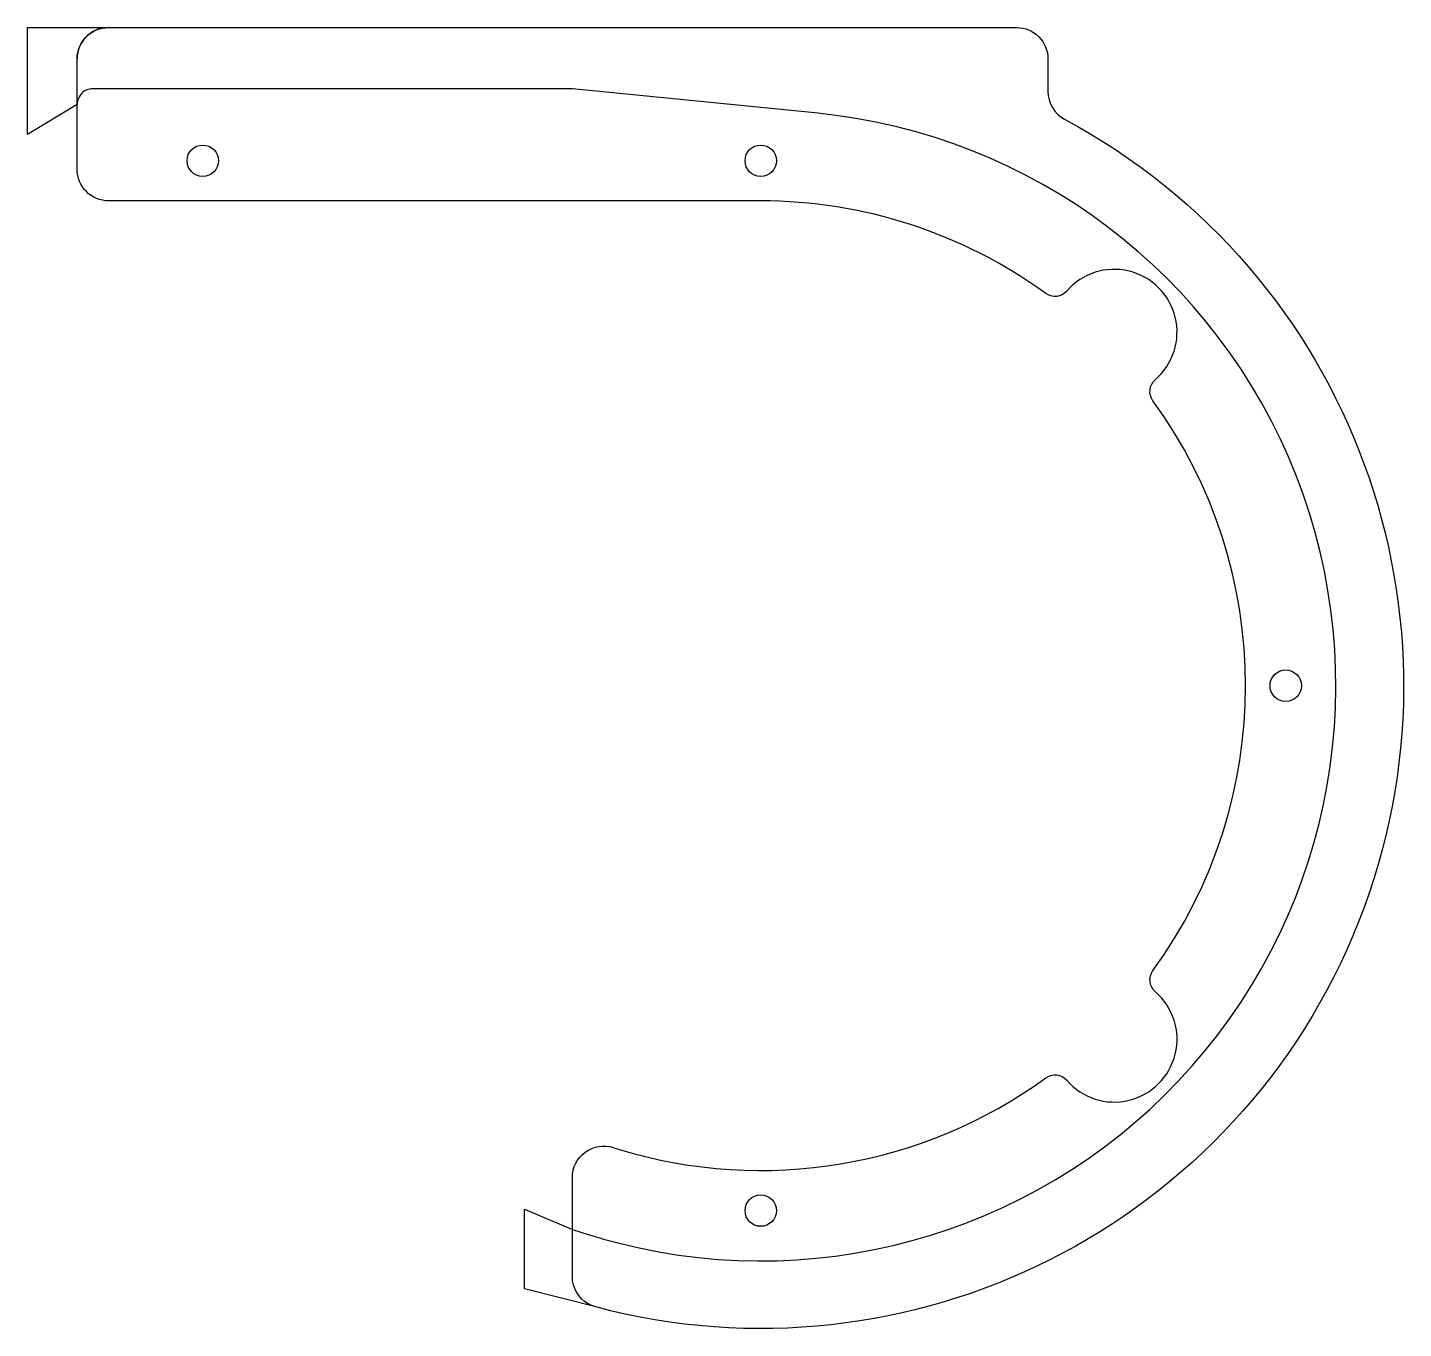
# Model space of a CAD drawing. Extents: x 91 to 369, y 34 to 297.
import ezdxf

# ---------------------------------------------------------------- set-up
doc = ezdxf.new("R2010")
doc.units = 0
doc.layers.get('0').update_dxf_attribs({"linetype": 'CONTINUOUS'})
doc.layers.add('VISIBLE__ISO_', color=7, linetype='CONTINUOUS')

msp = doc.modelspace()

# ---------------------------------------------------------------- linework, layer by layer
for points in [[(191.36, 42.22), (191.36, 58.36), (201.02, 54.25), (204.19, 53.25, 0.014188), (210.54, 51.44, 1.077068), (250.71, 279.96), (201.02, 284.94), (104.04, 284.94, 0.414214), (100.87, 281.77), (90.83, 275.67), (90.83, 297.31), (107.22, 297.31), (290.86, 297.31, -0.414214), (297.21, 290.96), (297.21, 284.37, 0.276368), (300.56, 278.78, -0.88999), (205.74, 38.57)], [(209.3, 70.81, 0.003322), (210.54, 70.42, 0.235216), (296.75, 84.89, -0.389534), (301.01, 84.4, 1.074816), (318.93, 102.32, -0.389534), (318.44, 106.58, 0.324922), (318.44, 221.84, -0.389534), (318.93, 226.11, 1.074816), (301.01, 244.02, -0.389534), (296.75, 243.53, 0.158385), (239.12, 262.26), (107.22, 262.26, -0.414214), (100.87, 268.61), (100.87, 281.77), (100.87, 290.96, -0.414214), (107.22, 297.31), (290.86, 297.31, -0.414214), (297.21, 290.96), (297.21, 284.37, 0.276368), (300.56, 278.78, -0.88999), (205.74, 38.57, -0.066075), (204.19, 39.21, -0.267949), (201.02, 44.71), (201.02, 54.25), (201.02, 64.76, -0.507912)]]:
    msp.add_lwpolyline(points, format="xyb", close=True)
at = {"layer": 'VISIBLE__ISO_'}
for centre in [(126.27, 270.38), (239.12, 270.38), (345.29, 164.21), (239.12, 58.04)]:
    msp.add_circle(centre, 3.17, dxfattribs=at)
msp.add_arc((107.22, 290.96), 6.35, 90, 180, dxfattribs=at)

doc.saveas('drawing.dxf')
